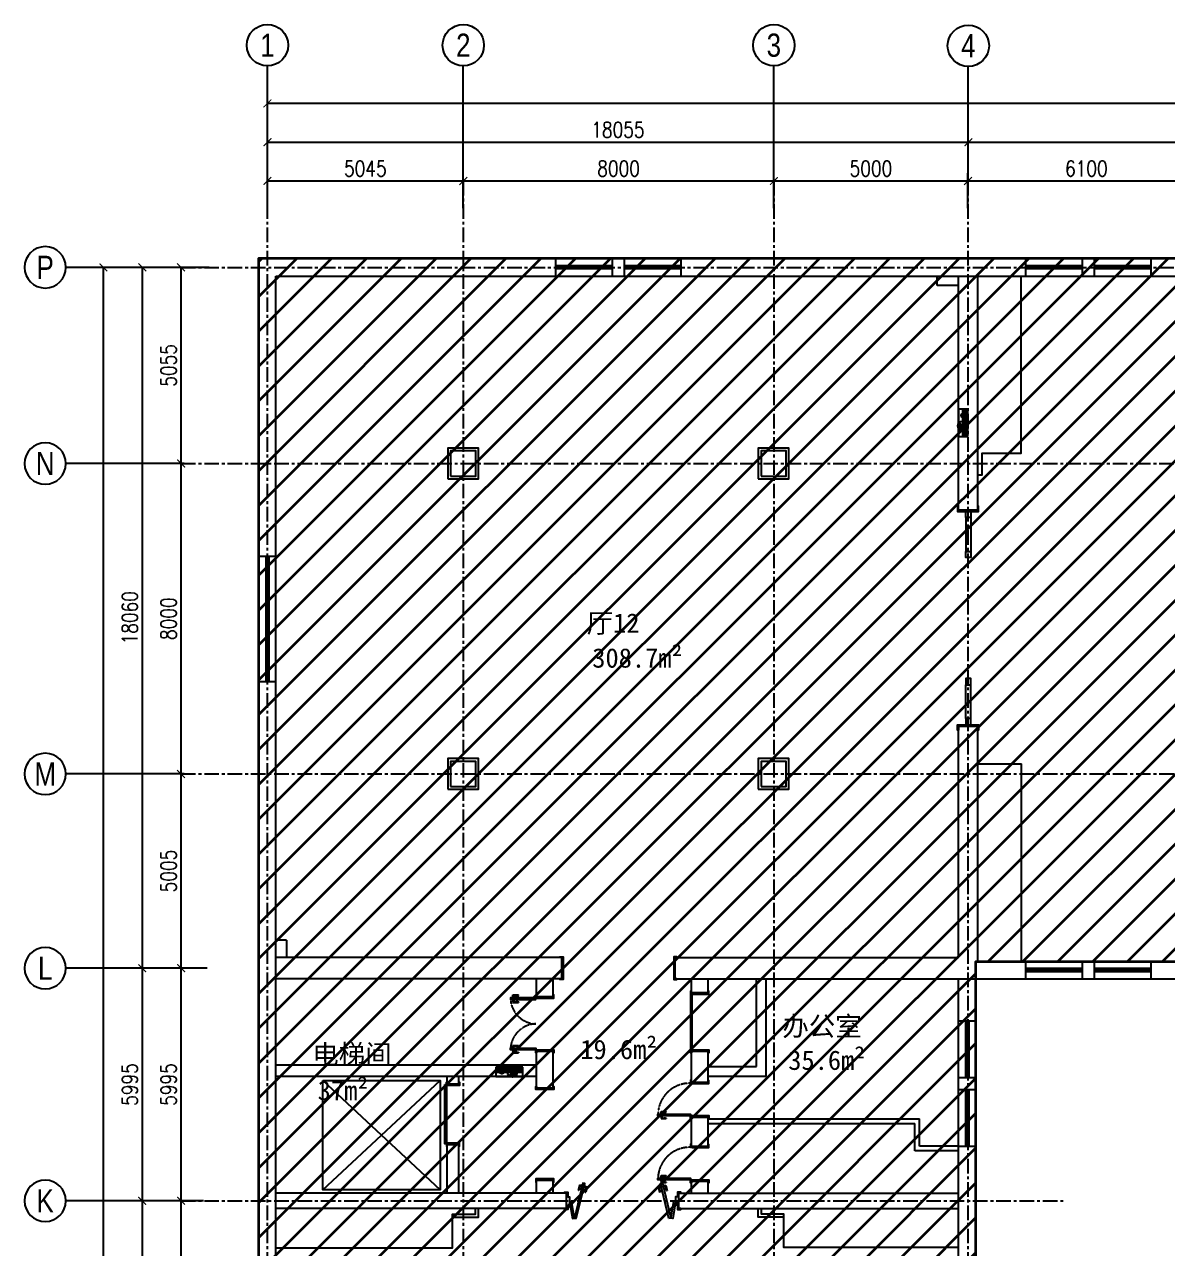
# Model space of a CAD drawing. Header units: millimetres. Extents: x -6028 to 253167, y -4970 to 98364.
# Drawn here: x -6028 to 23416, y 58991 to 90533 of the extents above; entities that cross this region are included whole.
import ezdxf
from ezdxf.enums import TextEntityAlignment as Align

# ---------------------------------------------------------------- set-up
doc = ezdxf.new("R2010")
doc.units = ezdxf.units.MM
doc.linetypes.add('2F-I-AR$0$CENTER', pattern=[2, 1.25, -0.25, 0.25, -0.25])
doc.linetypes.add('2F-I-AR$0$DASH', pattern=[0.35, 0.25, -0.1])
doc.layers.get('DefPoints').update_dxf_attribs({"color": 250})
for name, color, linetype in [('2F-I-AR$0$0-建-楼梯', 1, 'Continuous'), ('2F-I-AR$0$0-建-轴号', 1, 'Continuous'), ('2F-I-AR$0$0-标注', 4, 'Continuous'), ('2F-I-AR$0$1-墙', 7, 'Continuous'), ('2F-I-AR$0$1-完成面', 3, 'Continuous'), ('2F-I-AR$0$1-窗', 2, 'Continuous'), ('2F-I-AR$0$A-Fire box', 12, 'Continuous'), ('2F-I-AR$0$AXIS_TEXT', 7, 'Continuous'), ('2F-I-AR$0$GZET_DIM_1-200_平面尺寸标注', 1, 'Continuous'), ('2F-I-AR$0$I—平面—装饰面层线', 4, 'Continuous'), ('2F-I-AR$0$I—平面—门', 1, 'Continuous')]:
    doc.layers.add(name, color=color, linetype=linetype)
for name, color, linetype, lineweight in [('2F-I-AR$0$GZET_COL_GRID_1-200_轴线', 8, '2F-I-AR$0$CENTER', 25), ('2F-I-AR$0$I-SCOPE', 252, 'Continuous', 35), ('2F-I-AR$0$消火栓', 10, 'Continuous', 70)]:
    doc.layers.add(name, color=color, linetype=linetype, lineweight=lineweight)
doc.styles.add('2F-I-AR$0$GZET-DIMT', font='romans.shx', dxfattribs={"width": 0.8})
doc.styles.add('2F-I-AR$0$GZET-HT', font='arial.ttf', dxfattribs={"width": 0.8})
doc.styles.add('2F-I-AR$0$MtXpl_', font='SimSun.ttf')
doc.dimstyles.new('2F-I-AR$0$GZET_200', dxfattribs={"dimscale": 200, "dimtxt": 2, "dimasz": 1, "dimexe": 1, "dimexo": 1.5, "dimgap": 0.6, "dimtad": 1, "dimdec": 0, "dimrnd": 0.005, "dimzin": 0, "dimdsep": 46, "dimtxsty": '2F-I-AR$0$GZET-DIMT', "dimblk": '2F-I-AR$0$_ArchTick', "dimcen": 0.125, "dimclrd": 1, "dimclre": 1, "dimclrt": 2, "dimadec": 0, "dimazin": 0, "dimtfac": 1, "dimtdec": 0, "dimtix": 1, "dimtmove": 2, "dimatfit": 3, "dimldrblk": '2F-I-AR$0$_Dot', "dimfxl": 1, "dimtvp": 1, "dimtolj": 1, "dimtzin": 0, "dimarcsym": 0})

# ---------------------------------------------------------------- blocks, each defined once
blk = doc.blocks.new('2F-I-AR$0$chuanghu1')
for p, q in [((0, 3230), (450, 3230)), ((0, 1770), (450, 1770)), ((0, 1460), (450, 1460)), ((0, 0), (450, 0))]:
    blk.add_line(p, q)
at = {"layer": '2F-I-AR$0$1-窗'}
for p, q in [((185, 3230), (185, 1770)), ((225, 3230), (225, 1770)), ((265, 3230), (265, 1770)), ((185, 1460), (185, 0)), ((225, 1460), (225, 0)), ((265, 1460), (265, 0))]:
    blk.add_line(p, q, dxfattribs=at)
blk = doc.blocks.new('2F-I-AR$0$X1')
at = {"color": 0}
for p, q in [((-127, 121), (-67, 61)), ((-126, 135), (-59, 68)), ((-125, 106), (-74, 54)), ((-124, 148), (-52, 75)), ((-122, 159), (-45, 83)), ((-121, 87), (-81, 47)), ((-118, 170), (-38, 90)), ((-114, 179), (-31, 97)), ((-110, 62), (-88, 40)), ((-109, 189), (-24, 104)), ((-103, 197), (-17, 111)), ((-97, 205), (-10, 118)), ((-90, 213), (-3, 125)), ((-90, 36), (87, 213)), ((-83, 219), (4, 132)), ((-75, 226), (11, 139)), ((-67, 231), (18, 146)), ((-58, 236), (25, 153)), ((-48, 241), (32, 160)), ((-37, 244), (40, 167)), ((-26, 247), (47, 174)), ((-14, 249), (54, 182)), ((0, 250), (61, 189)), ((15, 249), (68, 196)), ((33, 245), (75, 203)), ((56, 235), (82, 210))]:
    blk.add_line(p, q, dxfattribs=at)
blk.add_circle((-2, 125), 125, dxfattribs=at)
blk = doc.blocks.new('2F-I-AR$0$A$C33C75492')
at = {"layer": '2F-I-AR$0$A-Fire box'}
for p, q in [((-280732, 1890493), (-281432, 1890493)), ((-281432, 1890493), (-281432, 1890373)), ((-281432, 1890383), (-280732, 1890383)), ((-281432, 1890373), (-280732, 1890373)), ((-281432, 1890373), (-280732, 1890373)), ((-281432, 1890373), (-281432, 1890253)), ((-281432, 1890363), (-280732, 1890363)), ((-281432, 1890353), (-280732, 1890353)), ((-281432, 1890343), (-280732, 1890343)), ((-281432, 1890333), (-280732, 1890333)), ((-280732, 1890373), (-280732, 1890493)), ((-280732, 1890253), (-280732, 1890373)), ((-281432, 1890323), (-280732, 1890323)), ((-281432, 1890313), (-280732, 1890313)), ((-281432, 1890303), (-280732, 1890303)), ((-281432, 1890293), (-280732, 1890293)), ((-281432, 1890283), (-280732, 1890283)), ((-281432, 1890273), (-280732, 1890273)), ((-281432, 1890263), (-280732, 1890263)), ((-281432, 1890253), (-280732, 1890253))]:
    blk.add_line(p, q, dxfattribs=at)
at = {"layer": '2F-I-AR$0$A-Fire box', "color": 8}
for p, q in [((-280952, 1890360), (-280832, 1890360)), ((-280951, 1890370), (-280832, 1890370)), ((-280951, 1890350), (-280833, 1890350)), ((-280949, 1890380), (-280835, 1890380)), ((-280948, 1890340), (-280836, 1890340)), ((-280945, 1890390), (-280839, 1890390)), ((-280943, 1890330), (-280841, 1890330)), ((-280938, 1890400), (-280846, 1890400)), ((-280927, 1890410), (-280856, 1890410)), ((-280906, 1890420), (-280877, 1890420)), ((-280935, 1890320), (-280849, 1890320)), ((-280922, 1890310), (-280861, 1890310))]:
    blk.add_line(p, q, dxfattribs=at)
blk.add_circle((-280892, 1890361), 60, dxfattribs=at)
at = {"layer": '2F-I-AR$0$A-Fire box', "color": 8, "extrusion": (0, 0, -1), "xscale": -1, "zscale": -1}
blk.add_blockref('2F-I-AR$0$X1', (281160, 1890258), dxfattribs=at)
blk = doc.blocks.new('2F-I-AR$0$A$C29AA6ADB')
at = {"layer": '2F-I-AR$0$消火栓', "color": 3, "ltscale": 0.8}
for p, rotation in [((1907823, 377220), 90), ((-275322, 1969782), 180)]:
    blk.add_blockref('2F-I-AR$0$A$C33C75492', p, dxfattribs=dict(at, rotation=rotation))
blk = doc.blocks.new('2F-I-AR$0$tyjuk')
at = {"layer": '2F-I-AR$0$I—平面—门'}
for p, q in [((252, 432), (218, 295)), ((314, 417), (252, 432)), ((309, 396), (267, 407)), ((318, 435), (304, 379)), ((310, 378), (304, 379)), ((325, 442), (307, 369)), ((314, 368), (308, 369)), ((331, 440), (314, 368)), ((318, 435), (323, 434)), ((325, 442), (331, 440)), ((380, 429), (362, 356)), ((362, 356), (369, 354)), ((386, 427), (369, 354)), ((371, 363), (376, 362)), ((389, 417), (376, 362)), ((386, 427), (380, 429)), ((380, 379), (421, 369)), ((389, 417), (384, 419)), ((385, 400), (447, 385)), ((447, 385), (414, 247)), ((232, 291), (218, 295)), ((399, 250), (414, 247))]:
    blk.add_line(p, q, dxfattribs=at)
for points in [[(171, -432), (390, 471), (342, 483), (122, -421)], [(0, 0), (73, -429), (122, -421), (49, 8)]]:
    blk.add_lwpolyline(points, close=True, dxfattribs=at)
for points in [[(267, 407, 0.208715), (252, 343, -0.061819), (232, 291, -10.704779)], [(421, 369, -0.208715), (406, 305, 0.061819), (399, 250, 10.704779)]]:
    blk.add_lwpolyline(points, format="xyb", dxfattribs=at)
blk = doc.blocks.new('*U50')
at = {"layer": '2F-I-AR$0$I—平面—装饰面层线'}
for p, q in [((-35, 120), (-35, -310)), ((865, 120), (865, -310))]:
    blk.add_line(p, q, dxfattribs=at)
for points in [[(-35, 120), (-85, 120), (-85, 140), (-5, 140), (-5, 100), (0, 100), (0, -330), (-80, -330), (-80, -310), (-35, -310)], [(865, 120), (915, 120), (915, 140), (835, 140), (835, 100), (830, 100), (830, -330), (910, -330), (910, -310), (865, -310)]]:
    blk.add_lwpolyline(points, dxfattribs=at)
at = {"layer": '2F-I-AR$0$I—平面—门'}
for p, q in [((-76, 898), (-76, 765)), ((-16, 898), (-76, 898)), ((-62, 765), (-76, 765)), ((-16, 878), (-56, 878)), ((-16, 915), (-16, 861)), ((-16, 915), (-11, 915)), ((-11, 861), (-16, 861)), ((-11, 923), (-11, 853)), ((-11, 923), (-5, 923)), ((-5, 853), (-11, 853)), ((-5, 923), (-5, 853)), ((35, 923), (35, 853)), ((41, 923), (35, 923)), ((35, 853), (41, 853)), ((41, 923), (41, 853)), ((46, 915), (41, 915)), ((41, 861), (46, 861)), ((46, 915), (46, 861)), ((46, 898), (106, 898)), ((46, 878), (86, 878)), ((92, 765), (106, 765)), ((106, 898), (106, 765))]:
    blk.add_line(p, q, dxfattribs=at)
blk.add_lwpolyline([(-5, 140), (-5, 980), (35, 980), (35, 140)], close=True, dxfattribs=at)
for points in [[(-56, 878, 0.208715), (-56, 817, -0.061819), (-62, 765, -10.704779)], [(86, 878, -0.208715), (85, 817, 0.061819), (92, 765, 10.704779)]]:
    blk.add_lwpolyline(points, format="xyb", dxfattribs=at)
at = {"layer": '2F-I-AR$0$I—平面—门', "color": 252, "linetype": '2F-I-AR$0$DASH', "ltscale": 5}
blk.add_arc((17, 162), 818, 358.7056, 91.2944, dxfattribs=at)
blk = doc.blocks.new('*U52')
at = {"layer": '2F-I-AR$0$I—平面—装饰面层线'}
for points in [[(-1125, 470), (-1170, 470), (-1170, 490), (-1095, 490), (-1095, 450), (-1090, 450), (-1090, 20), (-1170, 20), (-1170, 40), (-1125, 40), (-1125, 470)], [(375, 470), (420, 470), (420, 490), (345, 490), (345, 450), (340, 450), (340, 20), (420, 20), (420, 40), (375, 40), (375, 470)]]:
    blk.add_lwpolyline(points, dxfattribs=at)
at = {"layer": '2F-I-AR$0$I—平面—门'}
blk.add_lwpolyline([(-1095, 450), (345, 450), (345, 490), (-1095, 490)], close=True, dxfattribs=at)
blk = doc.blocks.new('2F-I-AR$0$_AXISO')
blk.add_circle((0, 0), 0.5)
at = {"layer": '2F-I-AR$0$AXIS_TEXT', "style": '2F-I-AR$0$GZET-HT', "width": 0.8}
blk.add_attdef('A', text='', height=0.56, dxfattribs=at).set_placement((0, 0), align=Align.MIDDLE_CENTER)
blk = doc.blocks.new('2F-I-AR$0$_ArchTick')
at = {"color": 2, "linetype": 'ByBlock', "const_width": 0.15}
blk.add_lwpolyline([(-0.5, -0.5), (0.5, 0.5)], dxfattribs=at)
blk = doc.blocks.new('*D292')
at = {"layer": '2F-I-AR$0$GZET_DIM_1-200_平面尺寸标注', "color": 1, "lineweight": -2, "transparency": 16777216}
for p, q in [((230, 85800), (230, 86700)), ((230, 86500), (5275, 86500)), ((5275, 85800), (5275, 86700))]:
    blk.add_line(p, q, dxfattribs=at)
at = {"layer": 'DefPoints', "color": 0, "transparency": 16777216}
for p in [(5275, 86500), (230, 85500), (5275, 85500)]:
    blk.add_point(p, dxfattribs=at)
at = {"layer": '2F-I-AR$0$GZET_DIM_1-200_平面尺寸标注', "color": 1, "lineweight": -2, "transparency": 16777216, "xscale": 200, "yscale": 200, "zscale": 200, "rotation": 180}
blk.add_blockref('2F-I-AR$0$_ArchTick', (230, 86500), dxfattribs=at)
at = {"layer": '2F-I-AR$0$GZET_DIM_1-200_平面尺寸标注', "color": 1, "lineweight": -2, "transparency": 16777216, "xscale": 200, "yscale": 200, "zscale": 200}
blk.add_blockref('2F-I-AR$0$_ArchTick', (5275, 86500), dxfattribs=at)
at = {"layer": '2F-I-AR$0$GZET_DIM_1-200_平面尺寸标注', "color": 2, "transparency": 16777216, "insert": (2752.5, 86820), "char_height": 400, "attachment_point": 5, "style": '2F-I-AR$0$GZET-DIMT'}
blk.add_mtext('\\A1;5045', dxfattribs=at)
blk = doc.blocks.new('2F-I-AR$0$_Dot')
at = {"color": 0, "linetype": 'ByBlock', "lineweight": -2}
blk.add_line((-0.5, 0), (-1, 0), dxfattribs=at)
at = {"color": 0, "linetype": 'ByBlock', "const_width": 0.5}
blk.add_lwpolyline([(-0.25, 0, 1), (0.25, 0, 1)], format="xyb", close=True, dxfattribs=at)
blk = doc.blocks.new('*D293')
at = {"layer": '2F-I-AR$0$GZET_DIM_1-200_平面尺寸标注', "color": 1, "lineweight": -2, "transparency": 16777216}
for p, q in [((5275, 85800), (5275, 86700)), ((5275, 86500), (13275, 86500)), ((13275, 85800), (13275, 86700))]:
    blk.add_line(p, q, dxfattribs=at)
at = {"layer": 'DefPoints', "color": 0, "transparency": 16777216}
for p in [(13275, 86500), (5275, 85500), (13275, 85500)]:
    blk.add_point(p, dxfattribs=at)
at = {"layer": '2F-I-AR$0$GZET_DIM_1-200_平面尺寸标注', "color": 1, "lineweight": -2, "transparency": 16777216, "xscale": 200, "yscale": 200, "zscale": 200, "rotation": 180}
blk.add_blockref('2F-I-AR$0$_ArchTick', (5275, 86500), dxfattribs=at)
at = {"layer": '2F-I-AR$0$GZET_DIM_1-200_平面尺寸标注', "color": 1, "lineweight": -2, "transparency": 16777216, "xscale": 200, "yscale": 200, "zscale": 200}
blk.add_blockref('2F-I-AR$0$_ArchTick', (13275, 86500), dxfattribs=at)
at = {"layer": '2F-I-AR$0$GZET_DIM_1-200_平面尺寸标注', "color": 2, "transparency": 16777216, "insert": (9275, 86820), "char_height": 400, "attachment_point": 5, "style": '2F-I-AR$0$GZET-DIMT'}
blk.add_mtext('\\A1;8000', dxfattribs=at)
blk = doc.blocks.new('*D294')
at = {"layer": '2F-I-AR$0$GZET_DIM_1-200_平面尺寸标注', "color": 1, "lineweight": -2, "transparency": 16777216}
for p, q in [((13275, 85800), (13275, 86700)), ((13275, 86500), (18275, 86500)), ((18275, 85800), (18275, 86700))]:
    blk.add_line(p, q, dxfattribs=at)
at = {"layer": 'DefPoints', "color": 0, "transparency": 16777216}
for p in [(18275, 86500), (13275, 85500), (18275, 85500)]:
    blk.add_point(p, dxfattribs=at)
at = {"layer": '2F-I-AR$0$GZET_DIM_1-200_平面尺寸标注', "color": 1, "lineweight": -2, "transparency": 16777216, "xscale": 200, "yscale": 200, "zscale": 200, "rotation": 180}
blk.add_blockref('2F-I-AR$0$_ArchTick', (13275, 86500), dxfattribs=at)
at = {"layer": '2F-I-AR$0$GZET_DIM_1-200_平面尺寸标注', "color": 1, "lineweight": -2, "transparency": 16777216, "xscale": 200, "yscale": 200, "zscale": 200}
blk.add_blockref('2F-I-AR$0$_ArchTick', (18275, 86500), dxfattribs=at)
at = {"layer": '2F-I-AR$0$GZET_DIM_1-200_平面尺寸标注', "color": 2, "transparency": 16777216, "insert": (15775, 86820), "char_height": 400, "attachment_point": 5, "style": '2F-I-AR$0$GZET-DIMT'}
blk.add_mtext('\\A1;5000', dxfattribs=at)
blk = doc.blocks.new('*D295')
at = {"layer": '2F-I-AR$0$GZET_DIM_1-200_平面尺寸标注', "color": 1, "lineweight": -2, "transparency": 16777216}
for p, q in [((18275, 85800), (18275, 86700)), ((18275, 86500), (24375, 86500)), ((24375, 85800), (24375, 86700))]:
    blk.add_line(p, q, dxfattribs=at)
at = {"layer": 'DefPoints', "color": 0, "transparency": 16777216}
for p in [(24375, 86500), (18275, 85500), (24375, 85500)]:
    blk.add_point(p, dxfattribs=at)
at = {"layer": '2F-I-AR$0$GZET_DIM_1-200_平面尺寸标注', "color": 1, "lineweight": -2, "transparency": 16777216, "xscale": 200, "yscale": 200, "zscale": 200, "rotation": 180}
blk.add_blockref('2F-I-AR$0$_ArchTick', (18275, 86500), dxfattribs=at)
at = {"layer": '2F-I-AR$0$GZET_DIM_1-200_平面尺寸标注', "color": 1, "lineweight": -2, "transparency": 16777216, "xscale": 200, "yscale": 200, "zscale": 200}
blk.add_blockref('2F-I-AR$0$_ArchTick', (24375, 86500), dxfattribs=at)
at = {"layer": '2F-I-AR$0$GZET_DIM_1-200_平面尺寸标注', "color": 2, "transparency": 16777216, "insert": (21325, 86820), "char_height": 400, "attachment_point": 5, "style": '2F-I-AR$0$GZET-DIMT'}
blk.add_mtext('\\A1;6100', dxfattribs=at)
blk = doc.blocks.new('*D251')
at = {"layer": '2F-I-AR$0$GZET_DIM_1-200_平面尺寸标注', "color": 1, "lineweight": -2, "transparency": 16777216}
for p, q in [((-1917, 60220), (-2195, 60220)), ((-1995, 54220), (-1995, 60220)), ((-1917, 54220), (-2195, 54220))]:
    blk.add_line(p, q, dxfattribs=at)
at = {"layer": 'DefPoints', "color": 0, "transparency": 16777216}
for p in [(-1995, 60220), (-1617, 60220), (-1617, 54220)]:
    blk.add_point(p, dxfattribs=at)
at = {"layer": '2F-I-AR$0$GZET_DIM_1-200_平面尺寸标注', "color": 1, "lineweight": -2, "transparency": 16777216, "xscale": 200, "yscale": 200, "zscale": 200}
for p, rotation in [((-1995, 60220), 90), ((-1995, 54220), 270)]:
    blk.add_blockref('2F-I-AR$0$_ArchTick', p, dxfattribs=dict(at, rotation=rotation))
at = {"layer": '2F-I-AR$0$GZET_DIM_1-200_平面尺寸标注', "color": 2, "transparency": 16777216, "insert": (-2315, 57220), "char_height": 400, "attachment_point": 5, "rotation": 90, "style": '2F-I-AR$0$GZET-DIMT'}
blk.add_mtext('\\A1;6000', dxfattribs=at)
blk = doc.blocks.new('*D252')
at = {"layer": '2F-I-AR$0$GZET_DIM_1-200_平面尺寸标注', "color": 1, "lineweight": -2, "transparency": 16777216}
for p, q in [((-1917, 66215), (-2195, 66215)), ((-1995, 60220), (-1995, 66215)), ((-1917, 60220), (-2195, 60220))]:
    blk.add_line(p, q, dxfattribs=at)
at = {"layer": 'DefPoints', "color": 0, "transparency": 16777216}
for p in [(-1995, 66215), (-1617, 66215), (-1617, 60220)]:
    blk.add_point(p, dxfattribs=at)
at = {"layer": '2F-I-AR$0$GZET_DIM_1-200_平面尺寸标注', "color": 1, "lineweight": -2, "transparency": 16777216, "xscale": 200, "yscale": 200, "zscale": 200}
for p, rotation in [((-1995, 66215), 90), ((-1995, 60220), 270)]:
    blk.add_blockref('2F-I-AR$0$_ArchTick', p, dxfattribs=dict(at, rotation=rotation))
at = {"layer": '2F-I-AR$0$GZET_DIM_1-200_平面尺寸标注', "color": 2, "transparency": 16777216, "insert": (-2315, 63217), "char_height": 400, "attachment_point": 5, "rotation": 90, "style": '2F-I-AR$0$GZET-DIMT'}
blk.add_mtext('\\A1;5995', dxfattribs=at)
blk = doc.blocks.new('*D253')
at = {"layer": '2F-I-AR$0$GZET_DIM_1-200_平面尺寸标注', "color": 1, "lineweight": -2, "transparency": 16777216}
for p, q in [((-1917, 71220), (-2195, 71220)), ((-1995, 66215), (-1995, 71220)), ((-1917, 66215), (-2195, 66215))]:
    blk.add_line(p, q, dxfattribs=at)
at = {"layer": 'DefPoints', "color": 0, "transparency": 16777216}
for p in [(-1995, 71220), (-1617, 71220), (-1617, 66215)]:
    blk.add_point(p, dxfattribs=at)
at = {"layer": '2F-I-AR$0$GZET_DIM_1-200_平面尺寸标注', "color": 1, "lineweight": -2, "transparency": 16777216, "xscale": 200, "yscale": 200, "zscale": 200}
for p, rotation in [((-1995, 71220), 90), ((-1995, 66215), 270)]:
    blk.add_blockref('2F-I-AR$0$_ArchTick', p, dxfattribs=dict(at, rotation=rotation))
at = {"layer": '2F-I-AR$0$GZET_DIM_1-200_平面尺寸标注', "color": 2, "transparency": 16777216, "insert": (-2315, 68717), "char_height": 400, "attachment_point": 5, "rotation": 90, "style": '2F-I-AR$0$GZET-DIMT'}
blk.add_mtext('\\A1;5005', dxfattribs=at)
blk = doc.blocks.new('*D254')
at = {"layer": '2F-I-AR$0$GZET_DIM_1-200_平面尺寸标注', "color": 1, "lineweight": -2, "transparency": 16777216}
for p, q in [((-1917, 79220), (-2195, 79220)), ((-1995, 71220), (-1995, 79220)), ((-1917, 71220), (-2195, 71220))]:
    blk.add_line(p, q, dxfattribs=at)
at = {"layer": 'DefPoints', "color": 0, "transparency": 16777216}
for p in [(-1995, 79220), (-1617, 79220), (-1617, 71220)]:
    blk.add_point(p, dxfattribs=at)
at = {"layer": '2F-I-AR$0$GZET_DIM_1-200_平面尺寸标注', "color": 1, "lineweight": -2, "transparency": 16777216, "xscale": 200, "yscale": 200, "zscale": 200}
for p, rotation in [((-1995, 79220), 90), ((-1995, 71220), 270)]:
    blk.add_blockref('2F-I-AR$0$_ArchTick', p, dxfattribs=dict(at, rotation=rotation))
at = {"layer": '2F-I-AR$0$GZET_DIM_1-200_平面尺寸标注', "color": 2, "transparency": 16777216, "insert": (-2315, 75220), "char_height": 400, "attachment_point": 5, "rotation": 90, "style": '2F-I-AR$0$GZET-DIMT'}
blk.add_mtext('\\A1;8000', dxfattribs=at)
blk = doc.blocks.new('*D255')
at = {"layer": '2F-I-AR$0$GZET_DIM_1-200_平面尺寸标注', "color": 1, "lineweight": -2, "transparency": 16777216}
for p, q in [((-1917, 84275), (-2195, 84275)), ((-1995, 79220), (-1995, 84275)), ((-1917, 79220), (-2195, 79220))]:
    blk.add_line(p, q, dxfattribs=at)
at = {"layer": 'DefPoints', "color": 0, "transparency": 16777216}
for p in [(-1995, 84275), (-1617, 84275), (-1617, 79220)]:
    blk.add_point(p, dxfattribs=at)
at = {"layer": '2F-I-AR$0$GZET_DIM_1-200_平面尺寸标注', "color": 1, "lineweight": -2, "transparency": 16777216, "xscale": 200, "yscale": 200, "zscale": 200}
for p, rotation in [((-1995, 84275), 90), ((-1995, 79220), 270)]:
    blk.add_blockref('2F-I-AR$0$_ArchTick', p, dxfattribs=dict(at, rotation=rotation))
at = {"layer": '2F-I-AR$0$GZET_DIM_1-200_平面尺寸标注', "color": 2, "transparency": 16777216, "insert": (-2315, 81747), "char_height": 400, "attachment_point": 5, "rotation": 90, "style": '2F-I-AR$0$GZET-DIMT'}
blk.add_mtext('\\A1;5055', dxfattribs=at)
blk = doc.blocks.new('*D274')
at = {"layer": '2F-I-AR$0$GZET_DIM_1-200_平面尺寸标注', "color": 1, "lineweight": -2, "transparency": 16777216}
for p, q in [((230, 86136), (230, 87700)), ((18285, 86136), (18285, 87700)), ((230, 87500), (18285, 87500))]:
    blk.add_line(p, q, dxfattribs=at)
at = {"layer": 'DefPoints', "color": 0, "transparency": 16777216}
for p in [(18285, 87500), (230, 85836), (18285, 85836)]:
    blk.add_point(p, dxfattribs=at)
at = {"layer": '2F-I-AR$0$GZET_DIM_1-200_平面尺寸标注', "color": 1, "lineweight": -2, "transparency": 16777216, "xscale": 200, "yscale": 200, "zscale": 200, "rotation": 180}
blk.add_blockref('2F-I-AR$0$_ArchTick', (230, 87500), dxfattribs=at)
at = {"layer": '2F-I-AR$0$GZET_DIM_1-200_平面尺寸标注', "color": 1, "lineweight": -2, "transparency": 16777216, "xscale": 200, "yscale": 200, "zscale": 200}
blk.add_blockref('2F-I-AR$0$_ArchTick', (18285, 87500), dxfattribs=at)
at = {"layer": '2F-I-AR$0$GZET_DIM_1-200_平面尺寸标注', "color": 2, "transparency": 16777216, "insert": (9258, 87820), "char_height": 400, "attachment_point": 5, "style": '2F-I-AR$0$GZET-DIMT'}
blk.add_mtext('\\A1;18055', dxfattribs=at)
blk = doc.blocks.new('*D275')
at = {"layer": '2F-I-AR$0$GZET_DIM_1-200_平面尺寸标注', "color": 1, "lineweight": -2, "transparency": 16777216}
for p, q in [((18285, 86136), (18285, 87700)), ((48365, 85875), (48365, 87700)), ((18285, 87500), (48365, 87500))]:
    blk.add_line(p, q, dxfattribs=at)
at = {"layer": 'DefPoints', "color": 0, "transparency": 16777216}
for p in [(48365, 87500), (18285, 85836), (48365, 85575)]:
    blk.add_point(p, dxfattribs=at)
at = {"layer": '2F-I-AR$0$GZET_DIM_1-200_平面尺寸标注', "color": 1, "lineweight": -2, "transparency": 16777216, "xscale": 200, "yscale": 200, "zscale": 200, "rotation": 180}
blk.add_blockref('2F-I-AR$0$_ArchTick', (18285, 87500), dxfattribs=at)
at = {"layer": '2F-I-AR$0$GZET_DIM_1-200_平面尺寸标注', "color": 1, "lineweight": -2, "transparency": 16777216, "xscale": 200, "yscale": 200, "zscale": 200}
blk.add_blockref('2F-I-AR$0$_ArchTick', (48365, 87500), dxfattribs=at)
at = {"layer": '2F-I-AR$0$GZET_DIM_1-200_平面尺寸标注', "color": 2, "transparency": 16777216, "insert": (33325, 87820), "char_height": 400, "attachment_point": 5, "style": '2F-I-AR$0$GZET-DIMT'}
blk.add_mtext('\\A1;30080', dxfattribs=at)
blk = doc.blocks.new('*D280')
at = {"layer": '2F-I-AR$0$GZET_DIM_1-200_平面尺寸标注', "color": 1, "lineweight": -2, "transparency": 16777216}
for p, q in [((230, 85568), (230, 88700)), ((114420, 85360), (114420, 88700)), ((114420, 88500), (230, 88500))]:
    blk.add_line(p, q, dxfattribs=at)
at = {"layer": 'DefPoints', "color": 0, "transparency": 16777216}
for p in [(230, 88500), (230, 85268), (114420, 85060)]:
    blk.add_point(p, dxfattribs=at)
at = {"layer": '2F-I-AR$0$GZET_DIM_1-200_平面尺寸标注', "color": 1, "lineweight": -2, "transparency": 16777216, "xscale": 200, "yscale": 200, "zscale": 200, "rotation": 180}
blk.add_blockref('2F-I-AR$0$_ArchTick', (230, 88500), dxfattribs=at)
at = {"layer": '2F-I-AR$0$GZET_DIM_1-200_平面尺寸标注', "color": 1, "lineweight": -2, "transparency": 16777216, "xscale": 200, "yscale": 200, "zscale": 200}
blk.add_blockref('2F-I-AR$0$_ArchTick', (114420, 88500), dxfattribs=at)
at = {"layer": '2F-I-AR$0$GZET_DIM_1-200_平面尺寸标注', "color": 2, "transparency": 16777216, "insert": (57325, 88820), "char_height": 400, "attachment_point": 5, "style": '2F-I-AR$0$GZET-DIMT'}
blk.add_mtext('\\A1;114190', dxfattribs=at)
blk = doc.blocks.new('*D281')
at = {"layer": '2F-I-AR$0$GZET_DIM_1-200_平面尺寸标注', "color": 1, "lineweight": -2, "transparency": 16777216}
for p, q in [((-1326, 84275), (-3195, 84275)), ((-2995, 84275), (-2995, 66215)), ((-1326, 66215), (-3195, 66215))]:
    blk.add_line(p, q, dxfattribs=at)
at = {"layer": 'DefPoints', "color": 0, "transparency": 16777216}
for p in [(-1026, 84275), (-2995, 66215), (-1026, 66215)]:
    blk.add_point(p, dxfattribs=at)
at = {"layer": '2F-I-AR$0$GZET_DIM_1-200_平面尺寸标注', "color": 1, "lineweight": -2, "transparency": 16777216, "xscale": 200, "yscale": 200, "zscale": 200}
for p, rotation in [((-2995, 84275), 90), ((-2995, 66215), 270)]:
    blk.add_blockref('2F-I-AR$0$_ArchTick', p, dxfattribs=dict(at, rotation=rotation))
at = {"layer": '2F-I-AR$0$GZET_DIM_1-200_平面尺寸标注', "color": 2, "transparency": 16777216, "insert": (-3315, 75245), "char_height": 400, "attachment_point": 5, "rotation": 90, "style": '2F-I-AR$0$GZET-DIMT'}
blk.add_mtext('\\A1;18060', dxfattribs=at)
blk = doc.blocks.new('*D282')
at = {"layer": '2F-I-AR$0$GZET_DIM_1-200_平面尺寸标注', "color": 1, "lineweight": -2, "transparency": 16777216}
for p, q in [((-1326, 66215), (-3195, 66215)), ((-2995, 66215), (-2995, 60220)), ((-1413, 60220), (-3195, 60220))]:
    blk.add_line(p, q, dxfattribs=at)
at = {"layer": 'DefPoints', "color": 0, "transparency": 16777216}
for p in [(-1026, 66215), (-2995, 60220), (-1113, 60220)]:
    blk.add_point(p, dxfattribs=at)
at = {"layer": '2F-I-AR$0$GZET_DIM_1-200_平面尺寸标注', "color": 1, "lineweight": -2, "transparency": 16777216, "xscale": 200, "yscale": 200, "zscale": 200}
for p, rotation in [((-2995, 66215), 90), ((-2995, 60220), 270)]:
    blk.add_blockref('2F-I-AR$0$_ArchTick', p, dxfattribs=dict(at, rotation=rotation))
at = {"layer": '2F-I-AR$0$GZET_DIM_1-200_平面尺寸标注', "color": 2, "transparency": 16777216, "insert": (-3315, 63217), "char_height": 400, "attachment_point": 5, "rotation": 90, "style": '2F-I-AR$0$GZET-DIMT'}
blk.add_mtext('\\A1;5995', dxfattribs=at)
blk = doc.blocks.new('*D283')
at = {"layer": '2F-I-AR$0$GZET_DIM_1-200_平面尺寸标注', "color": 1, "lineweight": -2, "transparency": 16777216}
for p, q in [((-1413, 60220), (-3195, 60220)), ((-2995, 60220), (-2995, 18175)), ((-1283, 18175), (-3195, 18175))]:
    blk.add_line(p, q, dxfattribs=at)
at = {"layer": 'DefPoints', "color": 0, "transparency": 16777216}
for p in [(-1113, 60220), (-2995, 18175), (-983, 18175)]:
    blk.add_point(p, dxfattribs=at)
at = {"layer": '2F-I-AR$0$GZET_DIM_1-200_平面尺寸标注', "color": 1, "lineweight": -2, "transparency": 16777216, "xscale": 200, "yscale": 200, "zscale": 200}
for p, rotation in [((-2995, 60220), 90), ((-2995, 18175), 270)]:
    blk.add_blockref('2F-I-AR$0$_ArchTick', p, dxfattribs=dict(at, rotation=rotation))
at = {"layer": '2F-I-AR$0$GZET_DIM_1-200_平面尺寸标注', "color": 2, "transparency": 16777216, "insert": (-3315, 39197), "char_height": 400, "attachment_point": 5, "rotation": 90, "style": '2F-I-AR$0$GZET-DIMT'}
blk.add_mtext('\\A1;42045', dxfattribs=at)
blk = doc.blocks.new('*D285')
at = {"layer": '2F-I-AR$0$GZET_DIM_1-200_平面尺寸标注', "color": 1, "lineweight": -2, "transparency": 16777216}
for p, q in [((-1267, 84275), (-4195, 84275)), ((-3995, 225), (-3995, 84275)), ((-1257, 225), (-4195, 225))]:
    blk.add_line(p, q, dxfattribs=at)
at = {"layer": 'DefPoints', "color": 0, "transparency": 16777216}
for p in [(-3995, 84275), (-967, 84275), (-957, 225)]:
    blk.add_point(p, dxfattribs=at)
at = {"layer": '2F-I-AR$0$GZET_DIM_1-200_平面尺寸标注', "color": 1, "lineweight": -2, "transparency": 16777216, "xscale": 200, "yscale": 200, "zscale": 200}
for p, rotation in [((-3995, 84275), 90), ((-3995, 225), 270)]:
    blk.add_blockref('2F-I-AR$0$_ArchTick', p, dxfattribs=dict(at, rotation=rotation))
at = {"layer": '2F-I-AR$0$GZET_DIM_1-200_平面尺寸标注', "color": 2, "transparency": 16777216, "insert": (-4315, 42250), "char_height": 400, "attachment_point": 5, "rotation": 90, "style": '2F-I-AR$0$GZET-DIMT'}
blk.add_mtext('\\A1;84050', dxfattribs=at)
blk = doc.blocks.new('2F-I-AR')
at = {"layer": '2F-I-AR$0$I-SCOPE'}
h = blk.add_hatch(dxfattribs=at)
h.set_pattern_fill('ANSI31', color=256, scale=200)
h.paths.add_polyline_path([(114640, 84500), (0, 84500), (0, 0), (18450, 0), (18450, 2940), (27100, 2940), (27100, 0), (36480, 0), (36480, 18540), (18480, 18540), (18480, 66390), (96200, 66390), (96200, 18120), (114640, 18120)])
at = {"layer": '2F-I-AR$0$0-建-楼梯'}
for p, q in [((1653.3, 60504.7), (4676.2, 63324.3)), ((4676.2, 60504.7), (1653.3, 63324.3))]:
    blk.add_line(p, q, dxfattribs=at)
blk.add_lwpolyline([(1653.3, 63324.3), (4676.2, 63324.3), (4676.2, 60504.7), (1653.3, 60504.7)], close=True, dxfattribs=at)
at = {"layer": '2F-I-AR$0$0-建-轴号', "linetype": 'Continuous'}
for p, q in [((230, 86500), (230, 89466.7)), ((5275, 86500), (5275, 89466.7)), ((13275, 86500), (13275, 89466.7)), ((18285, 86485.4), (18285, 89452.1)), ((-1995, 84275), (-4961.7, 84275)), ((-1995, 79220), (-4961.7, 79220)), ((-1995, 71220), (-4961.7, 71220)), ((-1995, 66215), (-4961.7, 66215)), ((-1995, 60220), (-4961.7, 60220))]:
    blk.add_line(p, q, dxfattribs=at)
at = {"layer": '2F-I-AR$0$1-墙'}
for p, q in [((0, 0), (0, 84500)), ((0, 84500), (114640, 84500)), ((450, 18540), (450, 84050)), ((450, 84050), (114190, 84050)), ((17480, 83810), (17480, 84050)), ((18030, 78020), (18030, 84050)), ((18530, 78020), (18530, 84050)), ((18030, 83810), (17480, 83810)), ((18030, 78020), (18530, 78020)), ((0, 76830), (450, 76830)), ((0, 73600), (450, 73600)), ((18030, 66490), (18030, 72455)), ((18030, 72455), (18530, 72455)), ((18530, 66390), (18530, 72455)), ((18530, 71480), (19655, 71480)), ((19655, 66390), (19655, 71480)), ((720, 66940), (450, 66940)), ((720, 66940), (720, 66490)), ((7810, 66490), (450, 66490)), ((7810, 65940), (7810, 66490)), ((10730, 66490), (18030, 66490)), ((10730, 65940), (10730, 66490)), ((18530, 66390), (48090, 66390)), ((7810, 65940), (450, 65940)), ((7160, 65480), (7160, 65940)), ((7590, 65480), (7590, 65940)), ((10730, 65940), (55740, 65940)), ((11150, 65580), (11150, 65940)), ((11580, 65580), (11580, 65940)), ((12830, 63680), (12830, 65940)), ((13080, 63430), (13080, 65940)), ((18030, 18540), (18030, 65940)), ((18480, 18540), (18480, 65940)), ((7160, 65480), (7590, 65480)), ((11150, 65580), (11580, 65580)), ((7160, 63120), (7160, 64080)), ((7160, 64080), (7590, 64080)), ((7590, 63120), (7590, 64080)), ((11150, 63280), (11150, 64080)), ((11150, 64080), (11580, 64080)), ((11580, 63280), (11580, 64080)), ((7160, 63720), (450, 63720)), ((7160, 63420), (450, 63420)), ((4860, 63230), (4860, 63420)), ((5160, 63230), (5160, 63420)), ((11580, 63680), (12830, 63680)), ((11580, 63430), (13080, 63430)), ((5160, 63230), (4860, 63230)), ((7590, 63120), (7160, 63120)), ((11150, 63280), (11580, 63280)), ((11150, 61630), (11150, 62380)), ((11150, 62380), (11580, 62380)), ((11580, 61630), (11580, 62380)), ((11580, 62335), (17030, 62335)), ((11580, 62215), (16910, 62215)), ((16910, 61510), (16910, 62215)), ((17030, 61630), (17030, 62335)), ((4860, 60420), (4860, 61670)), ((5160, 61670), (4860, 61670)), ((5160, 60420), (5160, 61670)), ((11150, 61630), (11580, 61630)), ((18030, 61510), (16910, 61510)), ((18030, 61630), (17030, 61630)), ((7160, 60420), (7160, 60750)), ((7590, 60750), (7160, 60750)), ((7590, 60420), (7590, 60750)), ((11150, 60420), (11150, 60730)), ((11150, 60730), (11580, 60730)), ((11580, 60420), (11580, 60730)), ((7930, 60420), (450, 60420)), ((7930, 60020), (7930, 60420)), ((10830, 60420), (18030, 60420)), ((10830, 60020), (10830, 60420)), ((7930, 60020), (450, 60020)), ((10830, 60020), (18030, 60020))]:
    blk.add_line(p, q, dxfattribs=at)
for points in [[(18530, 78930), (18640, 78930), (18640, 79490), (19650, 79490), (19650, 84050)], [(450, 59010), (5000, 59010), (5000, 59880), (5590, 59880), (5590, 60020)], [(12945, 60020), (12945, 59885), (13520, 59885), (13520, 59030), (18030, 59030)]]:
    blk.add_lwpolyline(points, dxfattribs=at)
for points in [[(4945, 78895), (5595, 78895), (5595, 79545), (4945, 79545)], [(12945, 78895), (13595, 78895), (13595, 79545), (12945, 79545)], [(4945, 70895), (5595, 70895), (5595, 71545), (4945, 71545)], [(12945, 70895), (13595, 70895), (13595, 71545), (12945, 71545)]]:
    blk.add_lwpolyline(points, close=True, dxfattribs=at)
at = {"layer": '2F-I-AR$0$1-完成面'}
for points in [[(4875, 78825), (5665, 78825), (5665, 79615), (4875, 79615)], [(12875, 78825), (13665, 78825), (13665, 79615), (12875, 79615)], [(4875, 70825), (5665, 70825), (5665, 71615), (4875, 71615)], [(12875, 70825), (13665, 70825), (13665, 71615), (12875, 71615)]]:
    blk.add_lwpolyline(points, close=True, dxfattribs=at)
for points in [[(5000, 59800), (5670, 59800), (5670, 60020)], [(12865, 60020), (12865, 59805), (13520, 59805)]]:
    blk.add_lwpolyline(points, dxfattribs=at)
at = {"layer": '2F-I-AR$0$1-窗'}
for p, q in [((185, 76830), (185, 73600)), ((225, 76830), (225, 73600)), ((265, 76830), (265, 73600))]:
    blk.add_line(p, q, dxfattribs=at)
at = {"layer": '2F-I-AR$0$GZET_COL_GRID_1-200_轴线', "ltscale": 300}
for p, q in [((225, 86500), (225, -3770)), ((5275, 86500), (5275, -3770)), ((13275, 86500), (13275, -3770)), ((18275, 86500), (18275, -3770)), ((-1995, 84275), (116645, 84275)), ((-1995, 79220), (116645, 79220)), ((-1995, 71220), (116645, 71220)), ((-1995, 60220), (20795, 60220))]:
    blk.add_line(p, q, dxfattribs=at)
at = {"layer": '2F-I-AR$0$I-SCOPE'}
blk.add_lwpolyline([(114640, 84500), (0, 84500), (0, 0), (18450, 0), (18450, 2940), (27100, 2940), (27100, 0), (36480, 0), (36480, 18540), (18480, 18540), (18480, 18540), (18480, 66390), (96200, 66390), (96200, 18120), (114640, 18120)], close=True, dxfattribs=at)
at = {"layer": '2F-I-AR$0$I—平面—装饰面层线'}
for p, q in [((18222.5, 77825), (18222.5, 76955)), ((18352.5, 77825), (18352.5, 76955)), ((18222.5, 72650), (18222.5, 73520)), ((18352.5, 72650), (18352.5, 73520))]:
    blk.add_line(p, q, dxfattribs=at)
for points in [[(18030, 78020), (18030, 78125), (18010, 78125), (18010, 77985), (18550, 77985), (18550, 78125), (18530, 78125), (18530, 78020), (18030, 78020)], [(18352.5, 77985), (18352.5, 77825), (18222.5, 77825), (18222.5, 77985)], [(18352.5, 76955), (18352.5, 76795), (18222.5, 76795), (18222.5, 76955), (18352.5, 76955)], [(18352.5, 73520), (18352.5, 73680), (18222.5, 73680), (18222.5, 73520), (18352.5, 73520)], [(18352.5, 72490), (18352.5, 72650), (18222.5, 72650), (18222.5, 72490)], [(18030, 72455), (18030, 72350), (18010, 72350), (18010, 72490), (18550, 72490), (18550, 72350), (18530, 72350), (18530, 72455), (18030, 72455)], [(7810, 66490), (7765, 66490), (7765, 66510), (7845, 66510), (7845, 65920), (7765, 65920), (7765, 65940), (7810, 65940), (7810, 66490)], [(10730, 66490), (10775, 66490), (10775, 66510), (10695, 66510), (10695, 65920), (10775, 65920), (10775, 65940), (10730, 65940), (10730, 66490)], [(7160, 65480), (7160, 65525), (7140, 65525), (7140, 65450), (7180, 65450), (7180, 65445), (7610, 65445), (7610, 65525), (7590, 65525), (7590, 65480), (7160, 65480)], [(7160, 64080), (7160, 64035), (7140, 64035), (7140, 64110), (7180, 64110), (7180, 64115), (7610, 64115), (7610, 64035), (7590, 64035), (7590, 64080), (7160, 64080)], [(5160, 63230), (5160, 63275), (5180, 63275), (5180, 63195), (4840, 63195), (4840, 63275), (4860, 63275), (4860, 63230), (5160, 63230)], [(7590, 63120), (7590, 63165), (7610, 63165), (7610, 63085), (7140, 63085), (7140, 63165), (7160, 63165), (7160, 63120), (7590, 63120)], [(5160, 61670), (5160, 61625), (5180, 61625), (5180, 61705), (4840, 61705), (4840, 61625), (4860, 61625), (4860, 61670), (5160, 61670)], [(7590, 60750), (7590, 60705), (7610, 60705), (7610, 60785), (7140, 60785), (7140, 60705), (7160, 60705), (7160, 60750), (7590, 60750)], [(7965, 60120), (7965, 60000), (7885, 60000), (7885, 60020), (7930, 60020), (7930, 60420), (7885, 60420), (7885, 60440), (7965, 60440), (7965, 60320), (8015, 60320), (8015, 60120), (7965, 60120)], [(10795, 60120), (10795, 60000), (10875, 60000), (10875, 60020), (10830, 60020), (10830, 60420), (10875, 60420), (10875, 60440), (10795, 60440), (10795, 60320), (10745, 60320), (10745, 60120), (10795, 60120)]]:
    blk.add_lwpolyline(points, dxfattribs=at)
at = {"layer": '2F-I-AR$0$I—平面—门'}
for p, q in [((6528.6, 65456.4), (6603.5, 65456.4)), ((6528.6, 65456.4), (6528.6, 65450)), ((6528.6, 65450), (6603.3, 65450)), ((6528.6, 65410), (6603.3, 65410)), ((6528.6, 65403.6), (6528.6, 65410)), ((6528.6, 65403.6), (6603.5, 65403.6)), ((6537.1, 65461.7), (6594.7, 65461.7)), ((6537.1, 65461.7), (6537.1, 65456.4)), ((6537.1, 65398.3), (6537.1, 65403.6)), ((6537.1, 65398.3), (6594.7, 65398.3)), ((6555.3, 65525.7), (6697.1, 65525.7)), ((6555.3, 65461.7), (6555.3, 65525.7)), ((6555.3, 65398.3), (6555.3, 65334.3)), ((6555.3, 65334.3), (6697.1, 65334.3)), ((6576.6, 65461.7), (6576.6, 65504.4)), ((6576.6, 65398.3), (6576.6, 65355.6)), ((6594.7, 65456.4), (6594.7, 65461.7)), ((6594.7, 65403.6), (6594.7, 65398.3)), ((6603.3, 65450), (6603.3, 65456.4)), ((6603.3, 65410), (6603.3, 65403.6)), ((6697.1, 65510.8), (6697.1, 65525.7)), ((6697.1, 65349.2), (6697.1, 65334.3)), ((11130, 64830), (11170, 64830)), ((6528.6, 64156.4), (6603.5, 64156.4)), ((6528.6, 64156.4), (6528.6, 64150)), ((6528.6, 64150), (6603.3, 64150)), ((6528.6, 64110), (6603.3, 64110)), ((6528.6, 64103.6), (6528.6, 64110)), ((6528.6, 64103.6), (6603.5, 64103.6)), ((6537.1, 64161.7), (6594.7, 64161.7)), ((6537.1, 64161.7), (6537.1, 64156.4)), ((6537.1, 64098.3), (6537.1, 64103.6)), ((6537.1, 64098.3), (6594.7, 64098.3)), ((6555.3, 64225.7), (6697.1, 64225.7)), ((6555.3, 64161.7), (6555.3, 64225.7)), ((6555.3, 64098.3), (6555.3, 64034.3)), ((6555.3, 64034.3), (6697.1, 64034.3)), ((6576.6, 64161.7), (6576.6, 64204.4)), ((6576.6, 64098.3), (6576.6, 64055.6)), ((6594.7, 64156.4), (6594.7, 64161.7)), ((6594.7, 64103.6), (6594.7, 64098.3)), ((6603.3, 64150), (6603.3, 64156.4)), ((6603.3, 64110), (6603.3, 64103.6)), ((6697.1, 64210.8), (6697.1, 64225.7)), ((6697.1, 64049.2), (6697.1, 64034.3)), ((4840, 62450), (4800, 62450))]:
    blk.add_line(p, q, dxfattribs=at)
for points in [[(7140, 65450), (6490, 65450), (6490, 65410), (7140, 65410)], [(7140, 64110), (6490, 64110), (6490, 64150), (7140, 64150)], [(4800, 63215), (4840, 63215), (4840, 61685), (4800, 61685)]]:
    blk.add_lwpolyline(points, close=True, dxfattribs=at)
for points in [[(6576.6, 65504.4, -0.2087149), (6642.2, 65504, 0.0618188), (6697.1, 65510.8, 10.7047791)], [(6576.6, 65355.6, 0.2087149), (6642.2, 65356, -0.0618188), (6697.1, 65349.2, -10.7047791)], [(6576.6, 64204.4, -0.2087149), (6642.2, 64204, 0.0618188), (6697.1, 64210.8, 10.7047791)], [(6576.6, 64055.6, 0.2087149), (6642.2, 64056, -0.0618188), (6697.1, 64049.2, -10.7047791)]]:
    blk.add_lwpolyline(points, format="xyb", dxfattribs=at)
at = {"layer": '2F-I-AR$0$I—平面—门', "color": 252, "linetype": '2F-I-AR$0$DASH', "ltscale": 5}
for centre, start, end in [((7166.3, 65455.9), 180.85866, 267.92663), ((7166.3, 64104.1), 92.07337, 179.14134)]:
    blk.add_arc(centre, 676.4, start, end, dxfattribs=at)
at = {"rotation": 89.99999999999999}
for name, p in [('*U52', (11620, 65205)), ('*U50', (11270, 62415)), ('*U50', (11270, 60765))]:
    blk.add_blockref(name, p, dxfattribs=at)
blk.add_blockref('2F-I-AR$0$tyjuk', (8015, 60195))
at = {"xscale": -1}
blk.add_blockref('2F-I-AR$0$tyjuk', (10745, 60195), dxfattribs=at)
at = {"layer": '2F-I-AR$0$0-建-轴号', "linetype": 'Continuous', "xscale": 1066.666666666667, "yscale": 1066.666666666667, "zscale": 0.6666666666666664}
for p, values in [((230, 90000), {'A': '1'}), ((5275, 90000), {'A': '2'}), ((13275, 90000), {'A': '3'}), ((18285, 89985.4), {'A': '4'})]:
    blk.add_blockref('2F-I-AR$0$_AXISO', p, dxfattribs=at).add_auto_attribs(values)
at = {"layer": '2F-I-AR$0$0-建-轴号', "linetype": 'Continuous'}
ref = blk.add_blockref('2F-I-AR$0$_AXISO', (-5495, 84275), dxfattribs=dict(at, xscale=-1066.666666666667, yscale=1066.666666666667, zscale=0.6666666666666664, rotation=180))
ref.add_attrib('A', 'P', dxfattribs={"layer": '2F-I-AR$0$AXIS_TEXT', "height": 597.3, "style": '2F-I-AR$0$GZET-HT', "width": 0.8}).set_placement((-5495, 84275), align=Align.MIDDLE_CENTER)
ref = blk.add_blockref('2F-I-AR$0$_AXISO', (-5495, 79220), dxfattribs=dict(at, xscale=-1066.666666666667, yscale=1066.666666666667, zscale=0.6666666666666664, rotation=180))
ref.add_attrib('A', 'N', dxfattribs={"layer": '2F-I-AR$0$AXIS_TEXT', "height": 597.3, "style": '2F-I-AR$0$GZET-HT', "width": 0.8}).set_placement((-5495, 79220), align=Align.MIDDLE_CENTER)
ref = blk.add_blockref('2F-I-AR$0$_AXISO', (-5495, 71220), dxfattribs=dict(at, xscale=-1066.666666666667, yscale=1066.666666666667, zscale=0.6666666666666664, rotation=180))
ref.add_attrib('A', 'M', dxfattribs={"layer": '2F-I-AR$0$AXIS_TEXT', "height": 597.3, "style": '2F-I-AR$0$GZET-HT', "width": 0.8}).set_placement((-5495, 71220), align=Align.MIDDLE_CENTER)
ref = blk.add_blockref('2F-I-AR$0$_AXISO', (-5495, 66215), dxfattribs=dict(at, xscale=-1066.666666666667, yscale=1066.666666666667, zscale=0.6666666666666664, rotation=180))
ref.add_attrib('A', 'L', dxfattribs={"layer": '2F-I-AR$0$AXIS_TEXT', "height": 597.3, "style": '2F-I-AR$0$GZET-HT', "width": 0.8}).set_placement((-5495, 66215), align=Align.MIDDLE_CENTER)
ref = blk.add_blockref('2F-I-AR$0$_AXISO', (-5495, 60220), dxfattribs=dict(at, xscale=-1066.666666666667, yscale=1066.666666666667, zscale=0.6666666666666664, rotation=180))
ref.add_attrib('A', 'K', dxfattribs={"layer": '2F-I-AR$0$AXIS_TEXT', "height": 597.3, "style": '2F-I-AR$0$GZET-HT', "width": 0.8}).set_placement((-5495, 60220), align=Align.MIDDLE_CENTER)
at = {"layer": '2F-I-AR$0$1-墙', "rotation": 270}
for p in [(7650, 84500), (19760, 84500), (19760, 66390)]:
    blk.add_blockref('2F-I-AR$0$chuanghu1', p, dxfattribs=at)
at = {"layer": '2F-I-AR$0$1-墙'}
blk.add_blockref('2F-I-AR$0$chuanghu1', (18030, 61630), dxfattribs=at)
at = {"layer": '2F-I-AR$0$消火栓', "color": 3, "ltscale": 0.8}
blk.add_blockref('2F-I-AR$0$A$C29AA6ADB', (700, -15868.6), dxfattribs=at)
at = {"layer": '2F-I-AR$0$0-标注', "style": '2F-I-AR$0$MtXpl_'}
for s, p in [('厅12', (8452.6, 74857.4)), ('308.7m²', (8597.3, 73959.6)), ('办公室', (13493.7, 64469.3)), ('19.6m²', (8289, 63870.6)), ('电梯间', (1383, 63745.6)), ('35.6m²', (13645.9, 63594)), ('37m²', (1524.5, 62813.6))]:
    blk.add_text(s, height=500, dxfattribs=at).set_placement(p)
at = {"layer": '2F-I-AR$0$GZET_DIM_1-200_平面尺寸标注'}
for base, p1, p2, picture, middle in [((230, 88500), (114420, 85060.2), (230, 85268.1), '*D280', (57325, 88820)), ((18285, 87500), (230, 85836.1), (18285, 85836.1), '*D274', (9257.5, 87820)), ((48365, 87500), (18285, 85836.1), (48365, 85574.6), '*D275', (33325, 87820)), ((5275, 86500), (230, 85500), (5275, 85500), '*D292', (2752.5, 86820)), ((13275, 86500), (5275, 85500), (13275, 85500), '*D293', (9275, 86820)), ((18275, 86500), (13275, 85500), (18275, 85500), '*D294', (15775, 86820)), ((24375, 86500), (18275, 85500), (24375, 85500), '*D295', (21325, 86820))]:
    dim = blk.add_linear_dim(base=base, p1=p1, p2=p2, dimstyle='2F-I-AR$0$GZET_200', dxfattribs=at)
    dim.commit()
    dim.dimension.update_dxf_attribs({"geometry": picture, "text_midpoint": middle})
for base, p1, p2, angle, picture, middle in [((-3995, 84275), (-957.1, 225), (-967.3, 84275), 90, '*D285', (-4315, 42250)), ((-2995, 66215), (-1026.3, 84275), (-1026.3, 66215), 90, '*D281', (-3315, 75245)), ((-1995, 84275), (-1617.3, 79220), (-1617.3, 84275), 270, '*D255', (-2315, 81747.5)), ((-1995, 79220), (-1617.3, 71220), (-1617.3, 79220), 270, '*D254', (-2315, 75220)), ((-1995, 71220), (-1617.3, 66215), (-1617.3, 71220), 270, '*D253', (-2315, 68717.5)), ((-2995, 60220), (-1026.3, 66215), (-1112.6, 60220), 90, '*D282', (-3315, 63217.5)), ((-1995, 66215), (-1617.3, 60220), (-1617.3, 66215), 270, '*D252', (-2315, 63217.5)), ((-2995, 18175), (-1112.6, 60220), (-983, 18175), 90, '*D283', (-3315, 39197.5)), ((-1995, 60220), (-1617.3, 54220), (-1617.3, 60220), 270, '*D251', (-2315, 57220))]:
    dim = blk.add_linear_dim(base=base, p1=p1, p2=p2, angle=angle, dimstyle='2F-I-AR$0$GZET_200', dxfattribs=at)
    dim.commit()
    dim.dimension.update_dxf_attribs({"geometry": picture, "text_midpoint": middle})

msp = doc.modelspace()

# ---------------------------------------------------------------- block references
msp.add_blockref('2F-I-AR', (0, 0))

doc.saveas('drawing.dxf')
